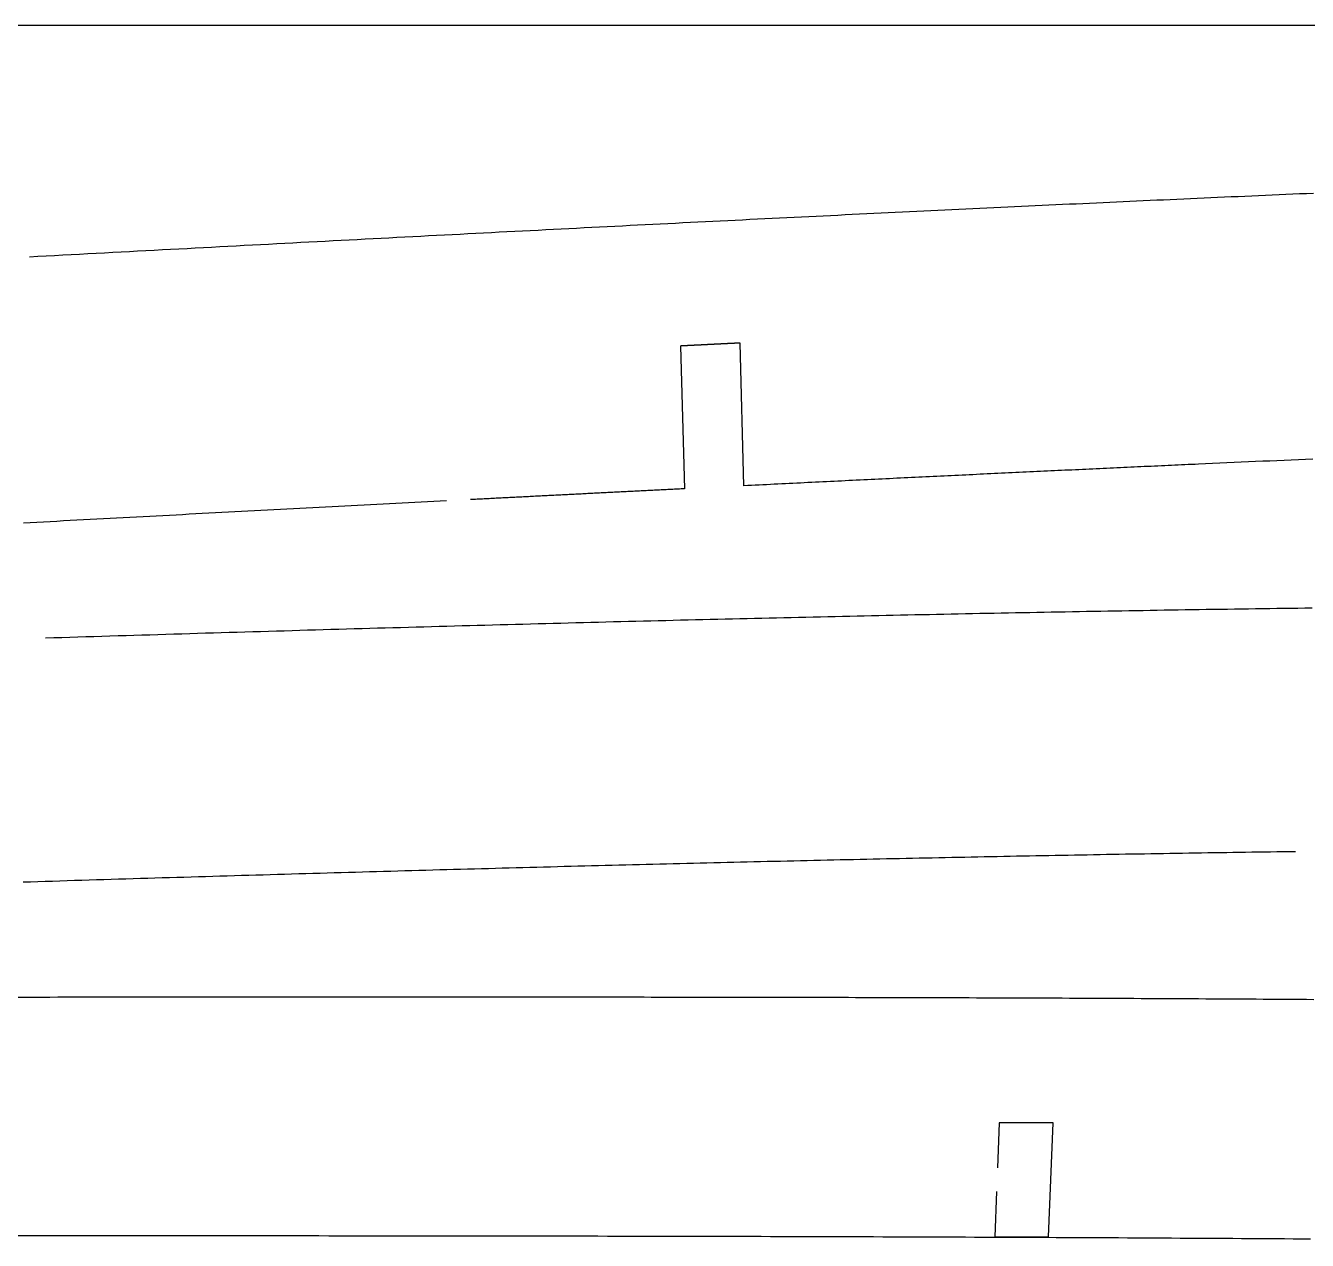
# Model space of a CAD drawing. Extents: x -537 to 363, y 432 to 791.
# Drawn here: x -411.3 to -357.4, y 740 to 791.1 of the extents above; entities that cross this region are included whole.
import ezdxf

# ---------------------------------------------------------------- set-up
doc = ezdxf.new("R2010")
doc.units = 0
doc.layers.get('0').update_dxf_attribs({"linetype": 'CONTINUOUS'})
doc.layers.add('90X10', color=1, linetype='CONTINUOUS')

msp = doc.modelspace()

# ---------------------------------------------------------------- linework, layer by layer
for p, q in [((-383.767, 777.618), (-383.607, 771.62)), ((-381.108, 771.745), (-381.268, 777.743)), ((-370.391, 744.993), (-370.464, 743.097)), ((-368.313, 740.194), (-368.128, 744.984)), ((-370.503, 742.098), (-370.576, 740.202))]:
    msp.add_line(p, q)
for points in [[(-357.195, 784.029, 0), (-357.484, 784.016, 0), (-357.772, 784.004, 0), (-358.061, 783.991, 0), (-358.349, 783.978, 0), (-358.636, 783.966, 0), (-358.924, 783.953, 0), (-359.211, 783.941, 0), (-359.498, 783.928, 0), (-359.785, 783.915, 0), (-360.071, 783.903, 0), (-360.358, 783.89, 0), (-360.644, 783.877, 0), (-360.929, 783.865, 0), (-361.215, 783.852, 0), (-361.5, 783.839, 0), (-361.785, 783.827, 0), (-362.069, 783.814, 0), (-362.354, 783.801, 0), (-362.638, 783.788, 0), (-362.922, 783.776, 0), (-363.205, 783.763, 0), (-363.488, 783.75, 0), (-363.771, 783.737, 0), (-364.054, 783.724, 0), (-364.336, 783.712, 0), (-364.618, 783.699, 0), (-364.9, 783.686, 0), (-365.182, 783.673, 0), (-365.463, 783.66, 0), (-365.744, 783.647, 0), (-366.025, 783.635, 0), (-366.307, 783.622, 0), (-366.59, 783.609, 0), (-366.873, 783.596, 0), (-367.157, 783.582, 0), (-367.442, 783.569, 0), (-367.727, 783.556, 0), (-368.013, 783.543, 0), (-368.299, 783.53, 0), (-368.586, 783.516, 0), (-368.874, 783.503, 0), (-369.162, 783.489, 0), (-369.451, 783.476, 0), (-369.74, 783.462, 0), (-370.03, 783.449, 0), (-370.321, 783.435, 0), (-370.612, 783.421, 0), (-370.904, 783.407, 0), (-371.196, 783.394, 0), (-371.489, 783.38, 0), (-371.782, 783.366, 0), (-372.076, 783.352, 0), (-372.371, 783.338, 0), (-372.666, 783.324, 0), (-372.962, 783.31, 0), (-373.259, 783.295, 0), (-373.556, 783.281, 0), (-373.853, 783.267, 0), (-374.152, 783.252, 0), (-374.45, 783.238, 0), (-374.75, 783.224, 0), (-375.05, 783.209, 0), (-375.35, 783.195, 0), (-375.651, 783.18, 0), (-375.953, 783.165, 0), (-376.255, 783.151, 0), (-376.558, 783.136, 0), (-376.861, 783.121, 0), (-377.165, 783.106, 0), (-377.469, 783.092, 0), (-377.774, 783.077, 0), (-378.079, 783.062, 0), (-378.386, 783.047, 0), (-378.692, 783.032, 0), (-378.999, 783.017, 0), (-379.307, 783.001, 0), (-379.615, 782.986, 0), (-379.924, 782.971, 0), (-380.233, 782.956, 0), (-380.543, 782.94, 0), (-380.853, 782.925, 0), (-381.164, 782.91, 0), (-381.476, 782.894, 0), (-381.788, 782.879, 0), (-382.1, 782.863, 0), (-382.413, 782.847, 0), (-382.727, 782.832, 0), (-383.041, 782.816, 0), (-383.356, 782.8, 0), (-383.671, 782.785, 0), (-383.986, 782.769, 0), (-384.302, 782.753, 0), (-384.619, 782.737, 0), (-384.936, 782.721, 0), (-385.254, 782.705, 0), (-385.572, 782.689, 0), (-385.891, 782.673, 0), (-386.21, 782.657, 0), (-386.53, 782.64, 0), (-386.85, 782.624, 0), (-387.171, 782.608, 0), (-387.492, 782.592, 0), (-387.814, 782.575, 0), (-388.136, 782.559, 0), (-388.459, 782.542, 0), (-388.782, 782.526, 0), (-389.105, 782.509, 0), (-389.43, 782.493, 0), (-389.754, 782.476, 0), (-390.079, 782.46, 0), (-390.405, 782.443, 0), (-390.731, 782.426, 0), (-391.058, 782.409, 0), (-391.385, 782.393, 0), (-391.712, 782.376, 0), (-392.04, 782.359, 0), (-392.369, 782.342, 0), (-392.698, 782.325, 0), (-393.027, 782.308, 0), (-393.357, 782.291, 0), (-393.688, 782.274, 0), (-394.018, 782.257, 0), (-394.35, 782.24, 0), (-394.681, 782.222, 0), (-395.014, 782.205, 0), (-395.346, 782.188, 0), (-395.679, 782.17, 0), (-396.013, 782.153, 0), (-396.347, 782.136, 0), (-396.681, 782.118, 0), (-397.016, 782.101, 0), (-397.352, 782.083, 0), (-397.688, 782.066, 0), (-398.024, 782.048, 0), (-398.36, 782.03, 0), (-398.698, 782.013, 0), (-399.035, 781.995, 0), (-399.373, 781.977, 0), (-399.712, 781.959, 0), (-400.05, 781.942, 0), (-400.39, 781.924, 0), (-400.729, 781.906, 0), (-401.07, 781.888, 0), (-401.41, 781.87, 0), (-401.751, 781.852, 0), (-402.093, 781.834, 0), (-402.434, 781.816, 0), (-402.777, 781.798, 0), (-403.119, 781.779, 0), (-403.462, 781.761, 0), (-403.806, 781.743, 0), (-404.15, 781.725, 0), (-404.494, 781.706, 0), (-404.839, 781.688, 0), (-405.184, 781.67, 0), (-405.53, 781.651, 0), (-405.876, 781.633, 0), (-406.222, 781.614, 0), (-406.569, 781.596, 0), (-406.916, 781.577, 0), (-407.263, 781.559, 0), (-407.611, 781.54, 0), (-407.96, 781.522, 0), (-408.308, 781.503, 0), (-408.657, 781.484, 0), (-409.007, 781.465, 0), (-409.357, 781.447, 0), (-409.707, 781.428, 0), (-410.058, 781.409, 0), (-410.409, 781.39, 0), (-410.76, 781.371, 0), (-411.112, 781.352, 0)], [(-381.268, 777.743, 0), (-381.276, 777.742, 0), (-381.284, 777.742, 0), (-381.292, 777.741, 0), (-381.3, 777.741, 0), (-381.307, 777.741, 0), (-381.315, 777.74, 0), (-381.323, 777.74, 0), (-381.331, 777.739, 0), (-381.339, 777.739, 0), (-381.346, 777.739, 0), (-381.354, 777.738, 0), (-381.362, 777.738, 0), (-381.37, 777.738, 0), (-381.377, 777.737, 0), (-381.385, 777.737, 0), (-381.393, 777.736, 0), (-381.401, 777.736, 0), (-381.409, 777.736, 0), (-381.416, 777.735, 0), (-381.424, 777.735, 0), (-381.432, 777.734, 0), (-381.44, 777.734, 0), (-381.448, 777.734, 0), (-381.455, 777.733, 0), (-381.463, 777.733, 0), (-381.471, 777.732, 0), (-381.479, 777.732, 0), (-381.487, 777.732, 0), (-381.494, 777.731, 0), (-381.502, 777.731, 0), (-381.51, 777.731, 0), (-381.518, 777.73, 0), (-381.525, 777.73, 0), (-381.533, 777.729, 0), (-381.541, 777.729, 0), (-381.549, 777.729, 0), (-381.557, 777.728, 0), (-381.564, 777.728, 0), (-381.572, 777.727, 0), (-381.58, 777.727, 0), (-381.588, 777.727, 0), (-381.596, 777.726, 0), (-381.603, 777.726, 0), (-381.611, 777.726, 0), (-381.619, 777.725, 0), (-381.627, 777.725, 0), (-381.635, 777.724, 0), (-381.642, 777.724, 0), (-381.65, 777.724, 0), (-381.658, 777.723, 0), (-381.666, 777.723, 0), (-381.674, 777.722, 0), (-381.681, 777.722, 0), (-381.689, 777.722, 0), (-381.697, 777.721, 0), (-381.705, 777.721, 0), (-381.713, 777.72, 0), (-381.72, 777.72, 0), (-381.728, 777.72, 0), (-381.736, 777.719, 0), (-381.744, 777.719, 0), (-381.752, 777.719, 0), (-381.759, 777.718, 0), (-381.767, 777.718, 0), (-381.775, 777.717, 0), (-381.783, 777.717, 0), (-381.791, 777.717, 0), (-381.798, 777.716, 0), (-381.806, 777.716, 0), (-381.814, 777.715, 0), (-381.822, 777.715, 0), (-381.83, 777.715, 0), (-381.837, 777.714, 0), (-381.845, 777.714, 0), (-381.853, 777.713, 0), (-381.861, 777.713, 0), (-381.869, 777.713, 0), (-381.877, 777.712, 0), (-381.884, 777.712, 0), (-381.892, 777.712, 0), (-381.9, 777.711, 0), (-381.908, 777.711, 0), (-381.916, 777.71, 0), (-381.923, 777.71, 0), (-381.931, 777.71, 0), (-381.939, 777.709, 0), (-381.947, 777.709, 0), (-381.955, 777.708, 0), (-381.962, 777.708, 0), (-381.97, 777.708, 0), (-381.978, 777.707, 0), (-381.986, 777.707, 0), (-381.994, 777.707, 0), (-382.001, 777.706, 0), (-382.009, 777.706, 0), (-382.017, 777.705, 0), (-382.025, 777.705, 0), (-382.033, 777.705, 0), (-382.041, 777.704, 0), (-382.048, 777.704, 0), (-382.056, 777.703, 0), (-382.064, 777.703, 0), (-382.072, 777.703, 0), (-382.08, 777.702, 0), (-382.087, 777.702, 0), (-382.095, 777.701, 0), (-382.103, 777.701, 0), (-382.111, 777.701, 0), (-382.119, 777.7, 0), (-382.127, 777.7, 0), (-382.134, 777.7, 0), (-382.142, 777.699, 0), (-382.15, 777.699, 0), (-382.158, 777.698, 0), (-382.166, 777.698, 0), (-382.173, 777.698, 0), (-382.181, 777.697, 0), (-382.189, 777.697, 0), (-382.197, 777.696, 0), (-382.205, 777.696, 0), (-382.213, 777.696, 0), (-382.22, 777.695, 0), (-382.228, 777.695, 0), (-382.236, 777.694, 0), (-382.244, 777.694, 0), (-382.252, 777.694, 0), (-382.259, 777.693, 0), (-382.267, 777.693, 0), (-382.275, 777.692, 0), (-382.283, 777.692, 0), (-382.291, 777.692, 0), (-382.299, 777.691, 0), (-382.306, 777.691, 0), (-382.314, 777.691, 0), (-382.322, 777.69, 0), (-382.33, 777.69, 0), (-382.338, 777.689, 0), (-382.346, 777.689, 0), (-382.353, 777.689, 0), (-382.361, 777.688, 0), (-382.369, 777.688, 0), (-382.377, 777.687, 0), (-382.385, 777.687, 0), (-382.393, 777.687, 0), (-382.4, 777.686, 0), (-382.408, 777.686, 0), (-382.416, 777.685, 0), (-382.424, 777.685, 0), (-382.432, 777.685, 0), (-382.439, 777.684, 0), (-382.447, 777.684, 0), (-382.455, 777.684, 0), (-382.463, 777.683, 0), (-382.471, 777.683, 0), (-382.479, 777.682, 0), (-382.486, 777.682, 0), (-382.494, 777.682, 0), (-382.502, 777.681, 0), (-382.51, 777.681, 0), (-382.518, 777.68, 0), (-382.526, 777.68, 0), (-382.533, 777.68, 0), (-382.541, 777.679, 0), (-382.549, 777.679, 0), (-382.557, 777.678, 0), (-382.565, 777.678, 0), (-382.573, 777.678, 0), (-382.58, 777.677, 0), (-382.588, 777.677, 0), (-382.596, 777.676, 0), (-382.604, 777.676, 0), (-382.612, 777.676, 0), (-382.62, 777.675, 0), (-382.628, 777.675, 0), (-382.635, 777.675, 0), (-382.643, 777.674, 0), (-382.651, 777.674, 0), (-382.659, 777.673, 0), (-382.667, 777.673, 0), (-382.675, 777.673, 0), (-382.682, 777.672, 0), (-382.69, 777.672, 0), (-382.698, 777.671, 0), (-382.706, 777.671, 0), (-382.714, 777.671, 0), (-382.722, 777.67, 0), (-382.729, 777.67, 0), (-382.737, 777.669, 0), (-382.745, 777.669, 0), (-382.753, 777.669, 0), (-382.761, 777.668, 0), (-382.769, 777.668, 0), (-382.776, 777.668, 0), (-382.784, 777.667, 0), (-382.792, 777.667, 0), (-382.8, 777.666, 0), (-382.808, 777.666, 0), (-382.816, 777.666, 0), (-382.824, 777.665, 0), (-382.831, 777.665, 0), (-382.839, 777.664, 0), (-382.847, 777.664, 0), (-382.855, 777.664, 0), (-382.863, 777.663, 0), (-382.871, 777.663, 0), (-382.878, 777.662, 0), (-382.886, 777.662, 0), (-382.894, 777.662, 0), (-382.902, 777.661, 0), (-382.91, 777.661, 0), (-382.918, 777.66, 0), (-382.926, 777.66, 0), (-382.933, 777.66, 0), (-382.941, 777.659, 0), (-382.949, 777.659, 0), (-382.957, 777.658, 0), (-382.965, 777.658, 0), (-382.973, 777.658, 0), (-382.981, 777.657, 0), (-382.988, 777.657, 0), (-382.996, 777.657, 0), (-383.004, 777.656, 0), (-383.012, 777.656, 0), (-383.02, 777.655, 0), (-383.028, 777.655, 0), (-383.036, 777.655, 0), (-383.043, 777.654, 0), (-383.051, 777.654, 0), (-383.059, 777.653, 0), (-383.067, 777.653, 0), (-383.075, 777.653, 0), (-383.083, 777.652, 0), (-383.09, 777.652, 0), (-383.098, 777.651, 0), (-383.106, 777.651, 0), (-383.114, 777.651, 0), (-383.122, 777.65, 0), (-383.13, 777.65, 0), (-383.138, 777.649, 0), (-383.146, 777.649, 0), (-383.153, 777.649, 0), (-383.161, 777.648, 0), (-383.169, 777.648, 0), (-383.177, 777.648, 0), (-383.185, 777.647, 0), (-383.193, 777.647, 0), (-383.201, 777.646, 0), (-383.208, 777.646, 0), (-383.216, 777.646, 0), (-383.224, 777.645, 0), (-383.232, 777.645, 0), (-383.24, 777.644, 0), (-383.248, 777.644, 0), (-383.256, 777.644, 0), (-383.263, 777.643, 0), (-383.271, 777.643, 0), (-383.279, 777.642, 0), (-383.287, 777.642, 0), (-383.295, 777.642, 0), (-383.303, 777.641, 0), (-383.311, 777.641, 0), (-383.318, 777.64, 0), (-383.326, 777.64, 0), (-383.334, 777.64, 0), (-383.342, 777.639, 0), (-383.35, 777.639, 0), (-383.358, 777.638, 0), (-383.366, 777.638, 0), (-383.374, 777.638, 0), (-383.381, 777.637, 0), (-383.389, 777.637, 0), (-383.397, 777.637, 0), (-383.405, 777.636, 0), (-383.413, 777.636, 0), (-383.421, 777.635, 0), (-383.429, 777.635, 0), (-383.436, 777.635, 0), (-383.444, 777.634, 0), (-383.452, 777.634, 0), (-383.46, 777.633, 0), (-383.468, 777.633, 0), (-383.476, 777.633, 0), (-383.484, 777.632, 0), (-383.492, 777.632, 0), (-383.499, 777.631, 0), (-383.507, 777.631, 0), (-383.515, 777.631, 0), (-383.523, 777.63, 0), (-383.531, 777.63, 0), (-383.539, 777.629, 0), (-383.547, 777.629, 0), (-383.555, 777.629, 0), (-383.562, 777.628, 0), (-383.57, 777.628, 0), (-383.578, 777.627, 0), (-383.586, 777.627, 0), (-383.594, 777.627, 0), (-383.602, 777.626, 0), (-383.61, 777.626, 0), (-383.618, 777.625, 0), (-383.625, 777.625, 0), (-383.633, 777.625, 0), (-383.641, 777.624, 0), (-383.649, 777.624, 0), (-383.657, 777.624, 0), (-383.665, 777.623, 0), (-383.673, 777.623, 0), (-383.681, 777.622, 0), (-383.688, 777.622, 0), (-383.696, 777.622, 0), (-383.704, 777.621, 0), (-383.712, 777.621, 0), (-383.72, 777.62, 0), (-383.728, 777.62, 0), (-383.736, 777.62, 0), (-383.744, 777.619, 0), (-383.752, 777.619, 0), (-383.759, 777.618, 0), (-383.767, 777.618, 0)], [(-362.023, 772.653, 0), (-362.164, 772.646, 0), (-362.305, 772.64, 0), (-362.446, 772.634, 0), (-362.587, 772.627, 0), (-362.728, 772.621, 0), (-362.869, 772.615, 0), (-363.011, 772.608, 0), (-363.153, 772.602, 0), (-363.295, 772.595, 0), (-363.437, 772.589, 0), (-363.579, 772.582, 0), (-363.721, 772.576, 0), (-363.864, 772.569, 0), (-364.007, 772.563, 0), (-364.15, 772.556, 0), (-364.293, 772.55, 0), (-364.436, 772.543, 0), (-364.579, 772.537, 0), (-364.723, 772.53, 0), (-364.866, 772.523, 0), (-365.01, 772.517, 0), (-365.154, 772.51, 0), (-365.298, 772.504, 0), (-365.443, 772.497, 0), (-365.587, 772.49, 0), (-365.732, 772.484, 0), (-365.876, 772.477, 0), (-366.021, 772.47, 0), (-366.166, 772.464, 0), (-366.312, 772.457, 0), (-366.457, 772.45, 0), (-366.603, 772.443, 0), (-366.748, 772.437, 0), (-366.894, 772.43, 0), (-367.04, 772.423, 0), (-367.186, 772.416, 0), (-367.333, 772.409, 0), (-367.479, 772.403, 0), (-367.626, 772.396, 0), (-367.773, 772.389, 0), (-367.92, 772.382, 0), (-368.067, 772.375, 0), (-368.214, 772.368, 0), (-368.362, 772.361, 0), (-368.509, 772.354, 0), (-368.657, 772.347, 0), (-368.805, 772.34, 0), (-368.953, 772.333, 0), (-369.101, 772.327, 0), (-369.249, 772.32, 0), (-369.398, 772.313, 0), (-369.546, 772.306, 0), (-369.695, 772.299, 0), (-369.844, 772.291, 0), (-369.993, 772.284, 0), (-370.142, 772.277, 0), (-370.292, 772.27, 0), (-370.441, 772.263, 0), (-370.591, 772.256, 0), (-370.741, 772.249, 0), (-370.891, 772.242, 0), (-371.041, 772.235, 0), (-371.191, 772.228, 0), (-371.342, 772.22, 0), (-371.492, 772.213, 0), (-371.643, 772.206, 0), (-371.794, 772.199, 0), (-371.945, 772.192, 0), (-372.096, 772.184, 0), (-372.247, 772.177, 0), (-372.399, 772.17, 0), (-372.55, 772.163, 0), (-372.702, 772.155, 0), (-372.854, 772.148, 0), (-373.006, 772.141, 0), (-373.158, 772.134, 0), (-373.311, 772.126, 0), (-373.463, 772.119, 0), (-373.616, 772.112, 0), (-373.769, 772.104, 0), (-373.922, 772.097, 0), (-374.075, 772.089, 0), (-374.228, 772.082, 0), (-374.381, 772.075, 0), (-374.535, 772.067, 0), (-374.688, 772.06, 0), (-374.842, 772.052, 0), (-374.996, 772.045, 0), (-375.15, 772.037, 0), (-375.304, 772.03, 0), (-375.459, 772.022, 0), (-375.613, 772.015, 0), (-375.768, 772.007, 0), (-375.923, 772, 0), (-376.077, 771.992, 0), (-376.233, 771.985, 0), (-376.388, 771.977, 0), (-376.543, 771.97, 0), (-376.699, 771.962, 0), (-376.854, 771.955, 0), (-377.01, 771.947, 0), (-377.166, 771.939, 0), (-377.322, 771.932, 0), (-377.478, 771.924, 0), (-377.634, 771.916, 0), (-377.791, 771.909, 0), (-377.947, 771.901, 0), (-378.104, 771.893, 0), (-378.261, 771.886, 0), (-378.418, 771.878, 0), (-378.575, 771.87, 0), (-378.732, 771.862, 0), (-378.89, 771.855, 0), (-379.047, 771.847, 0), (-379.205, 771.839, 0), (-379.363, 771.831, 0), (-379.521, 771.824, 0), (-379.679, 771.816, 0), (-379.837, 771.808, 0), (-379.995, 771.8, 0), (-380.154, 771.792, 0), (-380.313, 771.784, 0), (-380.471, 771.777, 0), (-380.63, 771.769, 0), (-380.789, 771.761, 0), (-380.948, 771.753, 0), (-381.108, 771.745, 0)], [(-357.217, 772.866, 0), (-357.518, 772.853, 0), (-357.819, 772.84, 0), (-358.12, 772.827, 0), (-358.421, 772.813, 0), (-358.722, 772.8, 0), (-359.023, 772.787, 0), (-359.323, 772.774, 0), (-359.624, 772.76, 0), (-359.924, 772.747, 0), (-360.224, 772.733, 0), (-360.525, 772.72, 0), (-360.825, 772.707, 0), (-361.124, 772.693, 0), (-361.424, 772.68, 0), (-361.724, 772.666, 0), (-362.023, 772.653, 0)], [(-383.607, 771.62, 0), (-383.676, 771.617, 0), (-383.745, 771.614, 0), (-383.815, 771.61, 0), (-383.884, 771.607, 0), (-383.953, 771.603, 0), (-384.023, 771.6, 0), (-384.092, 771.596, 0), (-384.162, 771.593, 0), (-384.231, 771.589, 0), (-384.301, 771.586, 0), (-384.37, 771.582, 0), (-384.44, 771.579, 0), (-384.51, 771.575, 0), (-384.579, 771.572, 0), (-384.649, 771.568, 0), (-384.719, 771.565, 0), (-384.788, 771.561, 0), (-384.858, 771.558, 0), (-384.928, 771.554, 0), (-384.997, 771.551, 0), (-385.067, 771.547, 0), (-385.137, 771.544, 0), (-385.207, 771.54, 0), (-385.277, 771.537, 0), (-385.347, 771.533, 0), (-385.417, 771.53, 0), (-385.487, 771.526, 0), (-385.556, 771.523, 0), (-385.626, 771.519, 0), (-385.696, 771.515, 0), (-385.766, 771.512, 0), (-385.837, 771.508, 0), (-385.907, 771.505, 0), (-385.977, 771.501, 0), (-386.047, 771.498, 0), (-386.117, 771.494, 0), (-386.187, 771.491, 0), (-386.257, 771.487, 0), (-386.328, 771.484, 0), (-386.398, 771.48, 0), (-386.468, 771.476, 0), (-386.538, 771.473, 0), (-386.609, 771.469, 0), (-386.679, 771.466, 0), (-386.749, 771.462, 0), (-386.82, 771.459, 0), (-386.89, 771.455, 0), (-386.961, 771.452, 0), (-387.031, 771.448, 0), (-387.101, 771.444, 0), (-387.172, 771.441, 0), (-387.242, 771.437, 0), (-387.313, 771.434, 0), (-387.384, 771.43, 0), (-387.454, 771.427, 0), (-387.525, 771.423, 0), (-387.595, 771.419, 0), (-387.666, 771.416, 0), (-387.737, 771.412, 0), (-387.807, 771.409, 0), (-387.878, 771.405, 0), (-387.949, 771.401, 0), (-388.02, 771.398, 0), (-388.09, 771.394, 0), (-388.161, 771.391, 0), (-388.232, 771.387, 0), (-388.303, 771.383, 0), (-388.374, 771.38, 0), (-388.445, 771.376, 0), (-388.516, 771.373, 0), (-388.587, 771.369, 0), (-388.657, 771.365, 0), (-388.728, 771.362, 0), (-388.799, 771.358, 0), (-388.871, 771.355, 0), (-388.942, 771.351, 0), (-389.013, 771.347, 0), (-389.084, 771.344, 0), (-389.155, 771.34, 0), (-389.226, 771.337, 0), (-389.297, 771.333, 0), (-389.368, 771.329, 0), (-389.44, 771.326, 0), (-389.511, 771.322, 0), (-389.582, 771.318, 0), (-389.653, 771.315, 0), (-389.725, 771.311, 0), (-389.796, 771.307, 0), (-389.867, 771.304, 0), (-389.939, 771.3, 0), (-390.01, 771.297, 0), (-390.082, 771.293, 0), (-390.153, 771.289, 0), (-390.224, 771.286, 0), (-390.296, 771.282, 0), (-390.367, 771.278, 0), (-390.439, 771.275, 0), (-390.511, 771.271, 0), (-390.582, 771.267, 0), (-390.654, 771.264, 0), (-390.725, 771.26, 0), (-390.797, 771.256, 0), (-390.869, 771.253, 0), (-390.94, 771.249, 0), (-391.012, 771.245, 0), (-391.084, 771.242, 0), (-391.155, 771.238, 0), (-391.227, 771.234, 0), (-391.299, 771.231, 0), (-391.371, 771.227, 0), (-391.443, 771.223, 0), (-391.515, 771.22, 0), (-391.586, 771.216, 0), (-391.658, 771.212, 0), (-391.73, 771.208, 0), (-391.802, 771.205, 0), (-391.874, 771.201, 0), (-391.946, 771.197, 0), (-392.018, 771.194, 0), (-392.09, 771.19, 0), (-392.162, 771.186, 0), (-392.234, 771.183, 0), (-392.306, 771.179, 0), (-392.378, 771.175, 0), (-392.451, 771.171, 0), (-392.523, 771.168, 0), (-392.595, 771.164, 0)], [(-393.594, 771.113, 0), (-393.859, 771.099, 0), (-394.124, 771.085, 0), (-394.389, 771.071, 0), (-394.655, 771.058, 0), (-394.921, 771.044, 0), (-395.188, 771.03, 0), (-395.454, 771.016, 0), (-395.721, 771.003, 0), (-395.989, 770.989, 0), (-396.256, 770.975, 0), (-396.524, 770.961, 0), (-396.792, 770.947, 0), (-397.06, 770.933, 0), (-397.329, 770.919, 0), (-397.598, 770.905, 0), (-397.867, 770.891, 0), (-398.136, 770.877, 0), (-398.406, 770.863, 0), (-398.676, 770.849, 0), (-398.946, 770.835, 0), (-399.217, 770.821, 0), (-399.487, 770.806, 0), (-399.758, 770.792, 0), (-400.03, 770.778, 0), (-400.301, 770.764, 0), (-400.573, 770.75, 0), (-400.845, 770.735, 0), (-401.117, 770.721, 0), (-401.39, 770.707, 0), (-401.663, 770.692, 0), (-401.936, 770.678, 0), (-402.209, 770.664, 0), (-402.483, 770.649, 0), (-402.757, 770.635, 0), (-403.031, 770.62, 0), (-403.305, 770.606, 0), (-403.58, 770.591, 0), (-403.854, 770.577, 0), (-404.13, 770.562, 0), (-404.405, 770.548, 0), (-404.681, 770.533, 0), (-404.956, 770.519, 0), (-405.232, 770.504, 0), (-405.509, 770.49, 0), (-405.785, 770.475, 0), (-406.062, 770.46, 0), (-406.339, 770.446, 0), (-406.617, 770.431, 0), (-406.894, 770.416, 0), (-407.172, 770.401, 0), (-407.45, 770.387, 0), (-407.728, 770.372, 0), (-408.007, 770.357, 0), (-408.285, 770.342, 0), (-408.564, 770.327, 0), (-408.843, 770.312, 0), (-409.123, 770.298, 0), (-409.403, 770.283, 0), (-409.682, 770.268, 0), (-409.963, 770.253, 0), (-410.243, 770.238, 0), (-410.523, 770.223, 0), (-410.804, 770.208, 0), (-411.085, 770.193, 0), (-411.367, 770.178, 0)], [(-357.249, 766.606, 0), (-357.546, 766.602, 0), (-357.842, 766.598, 0), (-358.139, 766.594, 0), (-358.435, 766.59, 0), (-358.731, 766.586, 0), (-359.027, 766.582, 0), (-359.323, 766.578, 0), (-359.619, 766.574, 0), (-359.915, 766.57, 0), (-360.211, 766.565, 0), (-360.507, 766.561, 0), (-360.803, 766.556, 0), (-361.099, 766.552, 0), (-361.394, 766.548, 0), (-361.69, 766.543, 0), (-361.985, 766.538, 0), (-362.281, 766.534, 0), (-362.576, 766.529, 0), (-362.871, 766.524, 0), (-363.166, 766.52, 0), (-363.461, 766.515, 0), (-363.756, 766.51, 0), (-364.052, 766.505, 0), (-364.347, 766.5, 0), (-364.642, 766.495, 0), (-364.938, 766.49, 0), (-365.234, 766.485, 0), (-365.53, 766.48, 0), (-365.827, 766.475, 0), (-366.124, 766.47, 0), (-366.421, 766.465, 0), (-366.718, 766.459, 0), (-367.015, 766.454, 0), (-367.313, 766.449, 0), (-367.611, 766.443, 0), (-367.909, 766.438, 0), (-368.207, 766.432, 0), (-368.506, 766.427, 0), (-368.805, 766.421, 0), (-369.104, 766.416, 0), (-369.403, 766.41, 0), (-369.703, 766.404, 0), (-370.003, 766.398, 0), (-370.303, 766.393, 0), (-370.603, 766.387, 0), (-370.904, 766.381, 0), (-371.204, 766.375, 0), (-371.506, 766.369, 0), (-371.807, 766.363, 0), (-372.109, 766.357, 0), (-372.41, 766.351, 0), (-372.712, 766.345, 0), (-373.015, 766.338, 0), (-373.317, 766.332, 0), (-373.62, 766.326, 0), (-373.924, 766.32, 0), (-374.227, 766.313, 0), (-374.531, 766.307, 0), (-374.835, 766.3, 0), (-375.139, 766.294, 0), (-375.443, 766.287, 0), (-375.748, 766.281, 0), (-376.053, 766.274, 0), (-376.358, 766.268, 0), (-376.664, 766.261, 0), (-376.969, 766.254, 0), (-377.276, 766.247, 0), (-377.582, 766.24, 0), (-377.888, 766.234, 0), (-378.195, 766.227, 0), (-378.502, 766.22, 0), (-378.81, 766.213, 0), (-379.118, 766.206, 0), (-379.426, 766.199, 0), (-379.734, 766.192, 0), (-380.042, 766.184, 0), (-380.351, 766.177, 0), (-380.66, 766.17, 0), (-380.97, 766.163, 0), (-381.279, 766.155, 0), (-381.589, 766.148, 0), (-381.9, 766.141, 0), (-382.21, 766.133, 0), (-382.521, 766.126, 0), (-382.832, 766.118, 0), (-383.143, 766.111, 0), (-383.455, 766.103, 0), (-383.767, 766.095, 0), (-384.079, 766.088, 0), (-384.392, 766.08, 0), (-384.705, 766.072, 0), (-385.018, 766.065, 0), (-385.331, 766.057, 0), (-385.645, 766.049, 0), (-385.959, 766.041, 0), (-386.273, 766.033, 0), (-386.588, 766.025, 0), (-386.903, 766.017, 0), (-387.218, 766.009, 0), (-387.534, 766.001, 0), (-387.85, 765.993, 0), (-388.166, 765.985, 0), (-388.482, 765.976, 0), (-388.799, 765.968, 0), (-389.116, 765.96, 0), (-389.433, 765.951, 0), (-389.751, 765.943, 0), (-390.069, 765.935, 0), (-390.387, 765.926, 0), (-390.706, 765.918, 0), (-391.025, 765.909, 0), (-391.344, 765.901, 0), (-391.664, 765.892, 0), (-391.984, 765.883, 0), (-392.304, 765.875, 0), (-392.624, 765.866, 0), (-392.945, 765.857, 0), (-393.266, 765.849, 0), (-393.588, 765.84, 0), (-393.91, 765.831, 0), (-394.232, 765.822, 0), (-394.554, 765.813, 0), (-394.877, 765.804, 0), (-395.2, 765.795, 0), (-395.524, 765.786, 0), (-395.847, 765.777, 0), (-396.171, 765.768, 0), (-396.496, 765.759, 0), (-396.821, 765.75, 0), (-397.146, 765.74, 0), (-397.471, 765.731, 0), (-397.797, 765.722, 0), (-398.123, 765.712, 0), (-398.449, 765.703, 0), (-398.776, 765.694, 0), (-399.103, 765.684, 0), (-399.431, 765.675, 0), (-399.758, 765.665, 0), (-400.086, 765.656, 0), (-400.415, 765.646, 0), (-400.744, 765.637, 0), (-401.073, 765.627, 0), (-401.402, 765.617, 0), (-401.732, 765.608, 0), (-402.062, 765.598, 0), (-402.393, 765.588, 0), (-402.724, 765.578, 0), (-403.055, 765.568, 0), (-403.387, 765.559, 0), (-403.719, 765.549, 0), (-404.051, 765.539, 0), (-404.383, 765.529, 0), (-404.716, 765.519, 0), (-405.05, 765.509, 0), (-405.383, 765.499, 0), (-405.718, 765.488, 0), (-406.052, 765.478, 0), (-406.387, 765.468, 0), (-406.722, 765.458, 0), (-407.057, 765.448, 0), (-407.393, 765.437, 0), (-407.73, 765.427, 0), (-408.066, 765.417, 0), (-408.403, 765.406, 0), (-408.74, 765.396, 0), (-409.078, 765.386, 0), (-409.416, 765.375, 0), (-409.755, 765.365, 0), (-410.093, 765.354, 0), (-410.433, 765.343, 0)], [(-357.946, 756.376, 0), (-358.208, 756.373, 0), (-358.47, 756.369, 0), (-358.732, 756.365, 0), (-358.994, 756.362, 0), (-359.256, 756.358, 0), (-359.519, 756.354, 0), (-359.782, 756.35, 0), (-360.045, 756.347, 0), (-360.308, 756.343, 0), (-360.571, 756.339, 0), (-360.835, 756.335, 0), (-361.099, 756.331, 0), (-361.363, 756.327, 0), (-361.627, 756.322, 0), (-361.892, 756.318, 0), (-362.156, 756.314, 0), (-362.421, 756.31, 0), (-362.686, 756.306, 0), (-362.952, 756.301, 0), (-363.217, 756.297, 0), (-363.483, 756.293, 0), (-363.749, 756.288, 0), (-364.015, 756.284, 0), (-364.282, 756.279, 0), (-364.548, 756.275, 0), (-364.815, 756.27, 0), (-365.082, 756.266, 0), (-365.35, 756.261, 0), (-365.617, 756.256, 0), (-365.885, 756.252, 0), (-366.153, 756.247, 0), (-366.421, 756.242, 0), (-366.69, 756.237, 0), (-366.958, 756.233, 0), (-367.227, 756.228, 0), (-367.496, 756.223, 0), (-367.765, 756.218, 0), (-368.035, 756.213, 0), (-368.305, 756.208, 0), (-368.575, 756.203, 0), (-368.845, 756.198, 0), (-369.115, 756.192, 0), (-369.386, 756.187, 0), (-369.657, 756.182, 0), (-369.928, 756.177, 0), (-370.2, 756.172, 0), (-370.471, 756.166, 0), (-370.743, 756.161, 0), (-371.015, 756.156, 0), (-371.287, 756.15, 0), (-371.56, 756.145, 0), (-371.833, 756.139, 0), (-372.106, 756.134, 0), (-372.379, 756.128, 0), (-372.652, 756.122, 0), (-372.926, 756.117, 0), (-373.2, 756.111, 0), (-373.474, 756.105, 0), (-373.749, 756.1, 0), (-374.023, 756.094, 0), (-374.298, 756.088, 0), (-374.573, 756.082, 0), (-374.849, 756.076, 0), (-375.124, 756.071, 0), (-375.4, 756.065, 0), (-375.676, 756.059, 0), (-375.953, 756.053, 0), (-376.229, 756.047, 0), (-376.506, 756.04, 0), (-376.783, 756.034, 0), (-377.061, 756.028, 0), (-377.338, 756.022, 0), (-377.616, 756.016, 0), (-377.894, 756.01, 0), (-378.173, 756.003, 0), (-378.451, 755.997, 0), (-378.73, 755.991, 0), (-379.009, 755.984, 0), (-379.289, 755.978, 0), (-379.568, 755.971, 0), (-379.848, 755.965, 0), (-380.128, 755.958, 0), (-380.409, 755.952, 0), (-380.689, 755.945, 0), (-380.97, 755.939, 0), (-381.251, 755.932, 0), (-381.533, 755.925, 0), (-381.814, 755.919, 0), (-382.096, 755.912, 0), (-382.378, 755.905, 0), (-382.661, 755.898, 0), (-382.943, 755.891, 0), (-383.226, 755.884, 0), (-383.509, 755.878, 0), (-383.793, 755.871, 0), (-384.077, 755.864, 0), (-384.361, 755.857, 0), (-384.645, 755.85, 0), (-384.929, 755.843, 0), (-385.214, 755.835, 0), (-385.499, 755.828, 0), (-385.784, 755.821, 0), (-386.07, 755.814, 0), (-386.356, 755.807, 0), (-386.642, 755.799, 0), (-386.928, 755.792, 0), (-387.215, 755.785, 0), (-387.502, 755.777, 0), (-387.789, 755.77, 0), (-388.077, 755.763, 0), (-388.364, 755.755, 0), (-388.652, 755.748, 0), (-388.941, 755.74, 0), (-389.229, 755.733, 0), (-389.518, 755.725, 0), (-389.807, 755.717, 0), (-390.096, 755.71, 0), (-390.386, 755.702, 0), (-390.676, 755.694, 0), (-390.966, 755.687, 0), (-391.257, 755.679, 0), (-391.547, 755.671, 0), (-391.838, 755.663, 0), (-392.13, 755.655, 0), (-392.421, 755.648, 0), (-392.713, 755.64, 0), (-393.005, 755.632, 0), (-393.298, 755.624, 0), (-393.59, 755.616, 0), (-393.883, 755.608, 0), (-394.177, 755.6, 0), (-394.47, 755.592, 0), (-394.764, 755.583, 0), (-395.058, 755.575, 0), (-395.353, 755.567, 0), (-395.647, 755.559, 0), (-395.942, 755.551, 0), (-396.238, 755.542, 0), (-396.533, 755.534, 0), (-396.829, 755.526, 0), (-397.125, 755.517, 0), (-397.422, 755.509, 0), (-397.718, 755.501, 0), (-398.015, 755.492, 0), (-398.313, 755.484, 0), (-398.61, 755.475, 0), (-398.908, 755.467, 0), (-399.206, 755.458, 0), (-399.505, 755.449, 0), (-399.804, 755.441, 0), (-400.103, 755.432, 0), (-400.402, 755.424, 0), (-400.702, 755.415, 0), (-401.002, 755.406, 0), (-401.302, 755.397, 0), (-401.603, 755.389, 0), (-401.903, 755.38, 0), (-402.205, 755.371, 0), (-402.506, 755.362, 0), (-402.808, 755.353, 0), (-403.11, 755.344, 0), (-403.412, 755.335, 0), (-403.715, 755.326, 0), (-404.018, 755.317, 0), (-404.321, 755.308, 0), (-404.625, 755.299, 0), (-404.929, 755.29, 0), (-405.233, 755.281, 0), (-405.537, 755.272, 0), (-405.842, 755.263, 0), (-406.147, 755.253, 0), (-406.453, 755.244, 0), (-406.758, 755.235, 0), (-407.065, 755.226, 0), (-407.371, 755.216, 0), (-407.678, 755.207, 0), (-407.985, 755.198, 0), (-408.292, 755.188, 0), (-408.599, 755.179, 0), (-408.907, 755.169, 0), (-409.216, 755.16, 0), (-409.524, 755.15, 0), (-409.833, 755.141, 0), (-410.142, 755.131, 0), (-410.452, 755.122, 0), (-410.761, 755.112, 0), (-411.072, 755.102, 0), (-411.382, 755.093, 0)], [(-357.178, 750.16, 0), (-357.48, 750.162, 0), (-357.783, 750.164, 0), (-358.086, 750.166, 0), (-358.388, 750.168, 0), (-358.691, 750.17, 0), (-358.993, 750.172, 0), (-359.296, 750.173, 0), (-359.598, 750.175, 0), (-359.901, 750.177, 0), (-360.203, 750.179, 0), (-360.505, 750.181, 0), (-360.807, 750.183, 0), (-361.11, 750.184, 0), (-361.412, 750.186, 0), (-361.714, 750.188, 0), (-362.016, 750.189, 0), (-362.318, 750.191, 0), (-362.62, 750.193, 0), (-362.922, 750.194, 0), (-363.223, 750.196, 0), (-363.525, 750.197, 0), (-363.827, 750.199, 0), (-364.128, 750.2, 0), (-364.43, 750.202, 0), (-364.731, 750.203, 0), (-365.033, 750.205, 0), (-365.334, 750.206, 0), (-365.635, 750.208, 0), (-365.936, 750.209, 0), (-366.238, 750.21, 0), (-366.539, 750.212, 0), (-366.84, 750.213, 0), (-367.141, 750.214, 0), (-367.441, 750.215, 0), (-367.742, 750.217, 0), (-368.043, 750.218, 0), (-368.343, 750.219, 0), (-368.644, 750.22, 0), (-368.944, 750.221, 0), (-369.245, 750.222, 0), (-369.545, 750.224, 0), (-369.845, 750.225, 0), (-370.145, 750.226, 0), (-370.445, 750.227, 0), (-370.745, 750.228, 0), (-371.045, 750.229, 0), (-371.344, 750.23, 0), (-371.644, 750.231, 0), (-371.943, 750.232, 0), (-372.243, 750.233, 0), (-372.542, 750.234, 0), (-372.841, 750.234, 0), (-373.14, 750.235, 0), (-373.44, 750.236, 0), (-373.738, 750.237, 0), (-374.037, 750.238, 0), (-374.336, 750.239, 0), (-374.635, 750.239, 0), (-374.933, 750.24, 0), (-375.231, 750.241, 0), (-375.53, 750.242, 0), (-375.828, 750.242, 0), (-376.126, 750.243, 0), (-376.424, 750.244, 0), (-376.722, 750.245, 0), (-377.019, 750.245, 0), (-377.317, 750.246, 0), (-377.614, 750.246, 0), (-377.912, 750.247, 0), (-378.209, 750.248, 0), (-378.506, 750.248, 0), (-378.803, 750.249, 0), (-379.1, 750.249, 0), (-379.397, 750.25, 0), (-379.693, 750.251, 0), (-379.99, 750.251, 0), (-380.286, 750.252, 0), (-380.582, 750.252, 0), (-380.878, 750.253, 0), (-381.174, 750.253, 0), (-381.47, 750.254, 0), (-381.766, 750.254, 0), (-382.061, 750.254, 0), (-382.357, 750.255, 0), (-382.652, 750.255, 0), (-382.947, 750.256, 0), (-383.242, 750.256, 0), (-383.537, 750.257, 0), (-383.831, 750.257, 0), (-384.126, 750.257, 0), (-384.42, 750.258, 0), (-384.715, 750.258, 0), (-385.009, 750.258, 0), (-385.303, 750.259, 0), (-385.596, 750.259, 0), (-385.89, 750.259, 0), (-386.183, 750.26, 0), (-386.477, 750.26, 0), (-386.77, 750.26, 0), (-387.063, 750.261, 0), (-387.356, 750.261, 0), (-387.65, 750.261, 0), (-387.944, 750.261, 0), (-388.239, 750.262, 0), (-388.535, 750.262, 0), (-388.831, 750.262, 0), (-389.127, 750.262, 0), (-389.424, 750.262, 0), (-389.722, 750.263, 0), (-390.02, 750.263, 0), (-390.318, 750.263, 0), (-390.617, 750.263, 0), (-390.917, 750.263, 0), (-391.217, 750.263, 0), (-391.518, 750.264, 0), (-391.819, 750.264, 0), (-392.121, 750.264, 0), (-392.424, 750.264, 0), (-392.727, 750.264, 0), (-393.03, 750.264, 0), (-393.334, 750.264, 0), (-393.639, 750.264, 0), (-393.944, 750.264, 0), (-394.25, 750.264, 0), (-394.556, 750.264, 0), (-394.863, 750.265, 0), (-395.17, 750.265, 0), (-395.478, 750.265, 0), (-395.786, 750.265, 0), (-396.095, 750.265, 0), (-396.405, 750.265, 0), (-396.715, 750.265, 0), (-397.026, 750.265, 0), (-397.337, 750.265, 0), (-397.649, 750.265, 0), (-397.961, 750.264, 0), (-398.274, 750.264, 0), (-398.587, 750.264, 0), (-398.901, 750.264, 0), (-399.216, 750.264, 0), (-399.531, 750.264, 0), (-399.847, 750.264, 0), (-400.163, 750.264, 0), (-400.48, 750.264, 0), (-400.798, 750.264, 0), (-401.116, 750.264, 0), (-401.434, 750.264, 0), (-401.753, 750.263, 0), (-402.073, 750.263, 0), (-402.393, 750.263, 0), (-402.714, 750.263, 0), (-403.036, 750.263, 0), (-403.358, 750.263, 0), (-403.68, 750.263, 0), (-404.004, 750.262, 0), (-404.327, 750.262, 0), (-404.652, 750.262, 0), (-404.977, 750.262, 0), (-405.302, 750.262, 0), (-405.628, 750.262, 0), (-405.955, 750.261, 0), (-406.282, 750.261, 0), (-406.61, 750.261, 0), (-406.939, 750.261, 0), (-407.268, 750.26, 0), (-407.597, 750.26, 0), (-407.927, 750.26, 0), (-408.258, 750.26, 0), (-408.589, 750.26, 0), (-408.921, 750.259, 0), (-409.254, 750.259, 0), (-409.587, 750.259, 0), (-409.921, 750.259, 0), (-410.255, 750.258, 0), (-410.59, 750.258, 0), (-410.926, 750.258, 0), (-411.262, 750.258, 0), (-411.599, 750.257, 0)], [(-368.128, 744.984, 0), (-368.146, 744.984, 0), (-368.164, 744.984, 0), (-368.182, 744.984, 0), (-368.199, 744.984, 0), (-368.217, 744.984, 0), (-368.235, 744.984, 0), (-368.253, 744.984, 0), (-368.27, 744.984, 0), (-368.288, 744.984, 0), (-368.306, 744.984, 0), (-368.324, 744.984, 0), (-368.341, 744.985, 0), (-368.359, 744.985, 0), (-368.377, 744.985, 0), (-368.395, 744.985, 0), (-368.412, 744.985, 0), (-368.43, 744.985, 0), (-368.448, 744.985, 0), (-368.466, 744.985, 0), (-368.483, 744.985, 0), (-368.501, 744.985, 0), (-368.519, 744.985, 0), (-368.537, 744.985, 0), (-368.554, 744.985, 0), (-368.572, 744.986, 0), (-368.59, 744.986, 0), (-368.608, 744.986, 0), (-368.625, 744.986, 0), (-368.643, 744.986, 0), (-368.661, 744.986, 0), (-368.679, 744.986, 0), (-368.696, 744.986, 0), (-368.714, 744.986, 0), (-368.732, 744.986, 0), (-368.75, 744.986, 0), (-368.768, 744.986, 0), (-368.785, 744.987, 0), (-368.803, 744.987, 0), (-368.821, 744.987, 0), (-368.839, 744.987, 0), (-368.856, 744.987, 0), (-368.874, 744.987, 0), (-368.892, 744.987, 0), (-368.91, 744.987, 0), (-368.928, 744.987, 0), (-368.945, 744.987, 0), (-368.963, 744.987, 0), (-368.981, 744.987, 0), (-368.999, 744.987, 0), (-369.017, 744.988, 0), (-369.034, 744.988, 0), (-369.052, 744.988, 0), (-369.07, 744.988, 0), (-369.088, 744.988, 0), (-369.106, 744.988, 0), (-369.123, 744.988, 0), (-369.141, 744.988, 0), (-369.159, 744.988, 0), (-369.177, 744.988, 0), (-369.195, 744.988, 0), (-369.212, 744.988, 0), (-369.23, 744.988, 0), (-369.248, 744.989, 0), (-369.266, 744.989, 0), (-369.284, 744.989, 0), (-369.302, 744.989, 0), (-369.319, 744.989, 0), (-369.337, 744.989, 0), (-369.355, 744.989, 0), (-369.373, 744.989, 0), (-369.391, 744.989, 0), (-369.408, 744.989, 0), (-369.426, 744.989, 0), (-369.444, 744.989, 0), (-369.462, 744.989, 0), (-369.48, 744.99, 0), (-369.498, 744.99, 0), (-369.515, 744.99, 0), (-369.533, 744.99, 0), (-369.551, 744.99, 0), (-369.569, 744.99, 0), (-369.587, 744.99, 0), (-369.605, 744.99, 0), (-369.622, 744.99, 0), (-369.64, 744.99, 0), (-369.658, 744.99, 0), (-369.676, 744.99, 0), (-369.694, 744.99, 0), (-369.712, 744.991, 0), (-369.73, 744.991, 0), (-369.747, 744.991, 0), (-369.765, 744.991, 0), (-369.783, 744.991, 0), (-369.801, 744.991, 0), (-369.819, 744.991, 0), (-369.837, 744.991, 0), (-369.855, 744.991, 0), (-369.872, 744.991, 0), (-369.89, 744.991, 0), (-369.908, 744.991, 0), (-369.926, 744.991, 0), (-369.944, 744.992, 0), (-369.962, 744.992, 0), (-369.98, 744.992, 0), (-369.997, 744.992, 0), (-370.015, 744.992, 0), (-370.033, 744.992, 0), (-370.051, 744.992, 0), (-370.069, 744.992, 0), (-370.087, 744.992, 0), (-370.105, 744.992, 0), (-370.123, 744.992, 0), (-370.14, 744.992, 0), (-370.158, 744.992, 0), (-370.176, 744.993, 0), (-370.194, 744.993, 0), (-370.212, 744.993, 0), (-370.23, 744.993, 0), (-370.248, 744.993, 0), (-370.266, 744.993, 0), (-370.284, 744.993, 0), (-370.301, 744.993, 0), (-370.319, 744.993, 0), (-370.337, 744.993, 0), (-370.355, 744.993, 0), (-370.373, 744.993, 0), (-370.391, 744.993, 0)], [(-357.319, 740.1, 0), (-357.679, 740.103, 0), (-358.04, 740.105, 0), (-358.401, 740.108, 0), (-358.763, 740.11, 0), (-359.126, 740.113, 0), (-359.489, 740.115, 0), (-359.853, 740.117, 0), (-360.217, 740.12, 0), (-360.582, 740.122, 0), (-360.947, 740.124, 0), (-361.313, 740.127, 0), (-361.68, 740.129, 0), (-362.047, 740.131, 0), (-362.415, 740.133, 0), (-362.783, 740.135, 0), (-363.152, 740.138, 0), (-363.521, 740.14, 0), (-363.891, 740.142, 0), (-364.262, 740.144, 0), (-364.633, 740.146, 0), (-365.005, 740.148, 0), (-365.378, 740.15, 0), (-365.751, 740.152, 0), (-366.124, 740.153, 0), (-366.499, 740.155, 0), (-366.873, 740.157, 0), (-367.249, 740.159, 0), (-367.625, 740.161, 0), (-368.002, 740.163, 0), (-368.379, 740.164, 0), (-368.757, 740.166, 0), (-369.135, 740.168, 0), (-369.515, 740.169, 0), (-369.894, 740.171, 0), (-370.275, 740.173, 0), (-370.656, 740.174, 0), (-371.037, 740.176, 0), (-371.42, 740.177, 0), (-371.802, 740.179, 0), (-372.186, 740.18, 0), (-372.57, 740.182, 0), (-372.955, 740.183, 0), (-373.34, 740.184, 0), (-373.726, 740.186, 0), (-374.113, 740.187, 0), (-374.5, 740.188, 0), (-374.888, 740.19, 0), (-375.277, 740.191, 0), (-375.666, 740.192, 0), (-376.056, 740.194, 0), (-376.446, 740.195, 0), (-376.837, 740.196, 0), (-377.229, 740.197, 0), (-377.621, 740.198, 0), (-378.014, 740.199, 0), (-378.408, 740.201, 0), (-378.803, 740.202, 0), (-379.198, 740.203, 0), (-379.593, 740.204, 0), (-379.99, 740.205, 0), (-380.387, 740.206, 0), (-380.784, 740.207, 0), (-381.183, 740.208, 0), (-381.582, 740.209, 0), (-381.982, 740.21, 0), (-382.382, 740.211, 0), (-382.783, 740.211, 0), (-383.185, 740.212, 0), (-383.587, 740.213, 0), (-383.99, 740.214, 0), (-384.394, 740.215, 0), (-384.798, 740.216, 0), (-385.203, 740.216, 0), (-385.609, 740.217, 0), (-386.015, 740.218, 0), (-386.423, 740.219, 0), (-386.83, 740.219, 0), (-387.239, 740.22, 0), (-387.648, 740.221, 0), (-388.058, 740.221, 0), (-388.469, 740.222, 0), (-388.88, 740.223, 0), (-389.292, 740.223, 0), (-389.705, 740.224, 0), (-390.118, 740.224, 0), (-390.532, 740.225, 0), (-390.947, 740.226, 0), (-391.362, 740.226, 0), (-391.779, 740.227, 0), (-392.196, 740.227, 0), (-392.613, 740.228, 0), (-393.032, 740.228, 0), (-393.451, 740.229, 0), (-393.87, 740.229, 0), (-394.291, 740.23, 0), (-394.712, 740.23, 0), (-395.134, 740.23, 0), (-395.557, 740.231, 0), (-395.98, 740.231, 0), (-396.404, 740.232, 0), (-396.829, 740.232, 0), (-397.255, 740.232, 0), (-397.681, 740.233, 0), (-398.108, 740.233, 0), (-398.536, 740.233, 0), (-398.964, 740.234, 0), (-399.394, 740.234, 0), (-399.824, 740.234, 0), (-400.254, 740.234, 0), (-400.686, 740.235, 0), (-401.118, 740.235, 0), (-401.551, 740.235, 0), (-401.985, 740.235, 0), (-402.419, 740.236, 0), (-402.854, 740.236, 0), (-403.29, 740.236, 0), (-403.727, 740.236, 0), (-404.164, 740.236, 0), (-404.603, 740.237, 0), (-405.042, 740.237, 0), (-405.481, 740.237, 0), (-405.922, 740.237, 0), (-406.363, 740.237, 0), (-406.805, 740.237, 0), (-407.248, 740.238, 0), (-407.691, 740.238, 0), (-408.136, 740.238, 0), (-408.581, 740.238, 0), (-409.027, 740.238, 0), (-409.473, 740.238, 0), (-409.921, 740.238, 0), (-410.369, 740.238, 0), (-410.818, 740.238, 0), (-411.268, 740.239, 0), (-411.718, 740.239, 0)], [(-370.576, 740.202, 0), (-370.558, 740.202, 0), (-370.54, 740.202, 0), (-370.523, 740.202, 0), (-370.505, 740.202, 0), (-370.487, 740.202, 0), (-370.469, 740.202, 0), (-370.451, 740.202, 0), (-370.434, 740.202, 0), (-370.416, 740.202, 0), (-370.398, 740.202, 0), (-370.38, 740.202, 0), (-370.362, 740.201, 0), (-370.345, 740.201, 0), (-370.327, 740.201, 0), (-370.309, 740.201, 0), (-370.291, 740.201, 0), (-370.273, 740.201, 0), (-370.255, 740.201, 0), (-370.238, 740.201, 0), (-370.22, 740.201, 0), (-370.202, 740.201, 0), (-370.184, 740.201, 0), (-370.166, 740.201, 0), (-370.149, 740.201, 0), (-370.131, 740.201, 0), (-370.113, 740.201, 0), (-370.095, 740.201, 0), (-370.077, 740.2, 0), (-370.059, 740.2, 0), (-370.042, 740.2, 0), (-370.024, 740.2, 0), (-370.006, 740.2, 0), (-369.988, 740.2, 0), (-369.97, 740.2, 0), (-369.953, 740.2, 0), (-369.935, 740.2, 0), (-369.917, 740.2, 0), (-369.899, 740.2, 0), (-369.881, 740.2, 0), (-369.864, 740.2, 0), (-369.846, 740.2, 0), (-369.828, 740.2, 0), (-369.81, 740.199, 0), (-369.792, 740.199, 0), (-369.774, 740.199, 0), (-369.757, 740.199, 0), (-369.739, 740.199, 0), (-369.721, 740.199, 0), (-369.703, 740.199, 0), (-369.685, 740.199, 0), (-369.668, 740.199, 0), (-369.65, 740.199, 0), (-369.632, 740.199, 0), (-369.614, 740.199, 0), (-369.596, 740.199, 0), (-369.578, 740.199, 0), (-369.561, 740.199, 0), (-369.543, 740.198, 0), (-369.525, 740.198, 0), (-369.507, 740.198, 0), (-369.489, 740.198, 0), (-369.472, 740.198, 0), (-369.454, 740.198, 0), (-369.436, 740.198, 0), (-369.418, 740.198, 0), (-369.4, 740.198, 0), (-369.382, 740.198, 0), (-369.365, 740.198, 0), (-369.347, 740.198, 0), (-369.329, 740.198, 0), (-369.311, 740.198, 0), (-369.293, 740.198, 0), (-369.276, 740.197, 0), (-369.258, 740.197, 0), (-369.24, 740.197, 0), (-369.222, 740.197, 0), (-369.204, 740.197, 0), (-369.187, 740.197, 0), (-369.169, 740.197, 0), (-369.151, 740.197, 0), (-369.133, 740.197, 0), (-369.115, 740.197, 0), (-369.097, 740.197, 0), (-369.08, 740.197, 0), (-369.062, 740.197, 0), (-369.044, 740.197, 0), (-369.026, 740.197, 0), (-369.008, 740.196, 0), (-368.991, 740.196, 0), (-368.973, 740.196, 0), (-368.955, 740.196, 0), (-368.937, 740.196, 0), (-368.919, 740.196, 0), (-368.901, 740.196, 0), (-368.884, 740.196, 0), (-368.866, 740.196, 0), (-368.848, 740.196, 0), (-368.83, 740.196, 0), (-368.812, 740.196, 0), (-368.795, 740.196, 0), (-368.777, 740.196, 0), (-368.759, 740.195, 0), (-368.741, 740.195, 0), (-368.723, 740.195, 0), (-368.705, 740.195, 0), (-368.688, 740.195, 0), (-368.67, 740.195, 0), (-368.652, 740.195, 0), (-368.634, 740.195, 0), (-368.616, 740.195, 0), (-368.599, 740.195, 0), (-368.581, 740.195, 0), (-368.563, 740.195, 0), (-368.545, 740.195, 0), (-368.527, 740.195, 0), (-368.509, 740.194, 0), (-368.492, 740.194, 0), (-368.474, 740.194, 0), (-368.456, 740.194, 0), (-368.438, 740.194, 0), (-368.42, 740.194, 0), (-368.403, 740.194, 0), (-368.385, 740.194, 0), (-368.367, 740.194, 0), (-368.349, 740.194, 0), (-368.331, 740.194, 0), (-368.313, 740.194, 0)]]:
    msp.add_polyline3d(points)
at = {"layer": '90X10', "color": 1, "linetype": 'CONTINUOUS'}
msp.add_lwpolyline([(-537.056, 691.076), (362.944, 691.076), (362.944, 791.076), (-537.056, 791.076)], close=True, dxfattribs=at)

doc.saveas('drawing.dxf')
